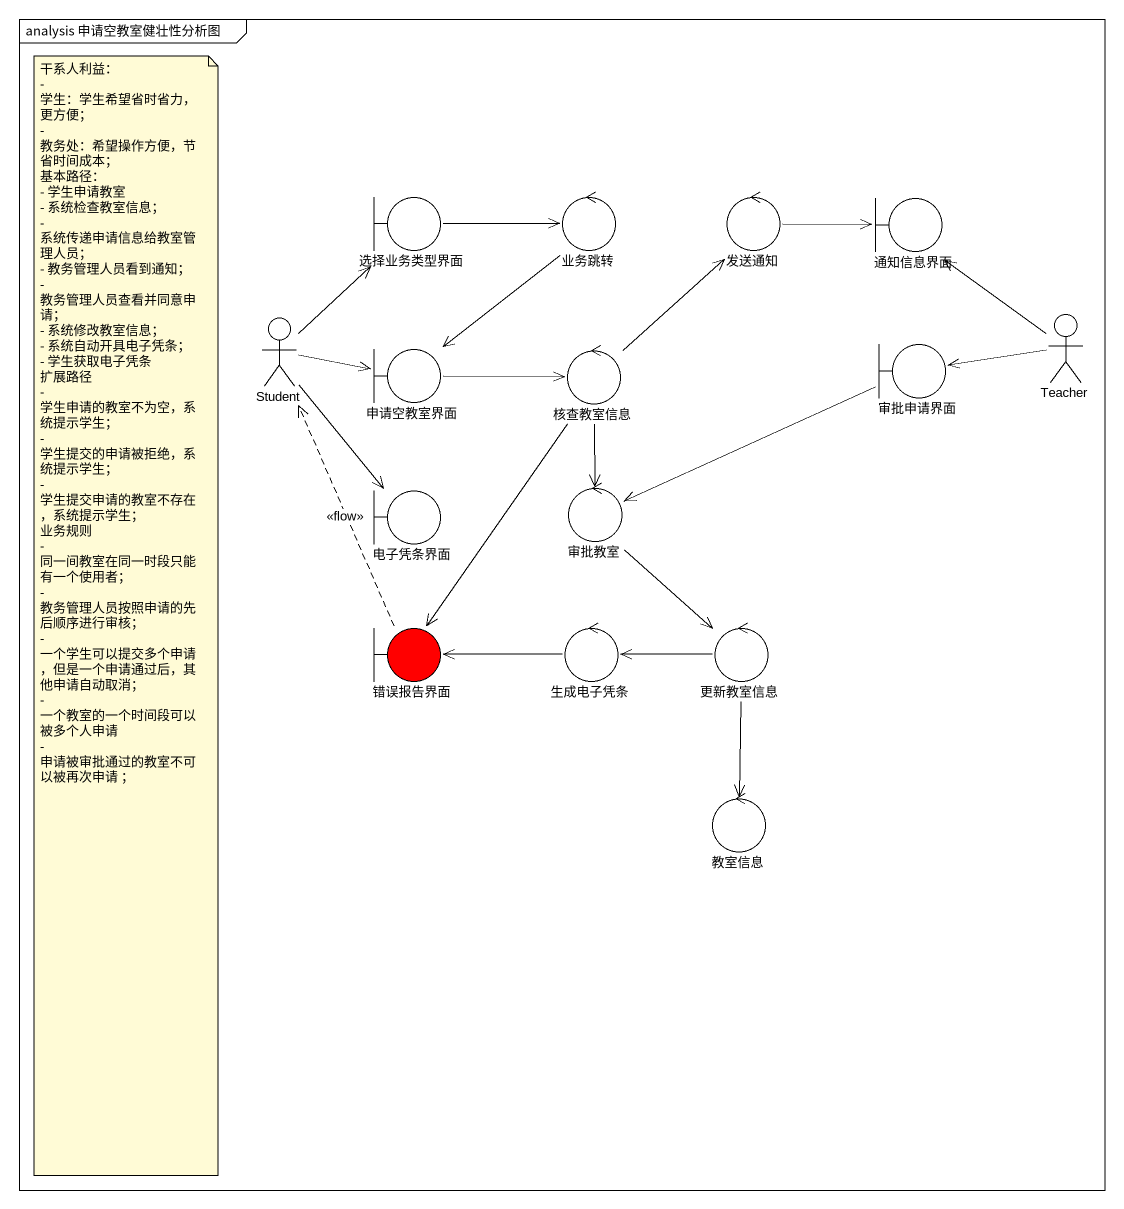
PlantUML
@startuml
mainframe analysis 申请空教室健壮性分析图
boundary 选择业务类型界面
control 业务跳转
control 发送通知
boundary 通知信息界面
actor Student
boundary 申请空教室界面
boundary 审批申请界面
actor Teacher
control 核查教室信息
boundary 电子凭条界面
control 审批教室
boundary 错误报告界面 #FF0000
control 生成电子凭条
control 更新教室信息
control 教室信息
选择业务类型界面 -right-> 业务跳转
业务跳转 --> 申请空教室界面
发送通知 -right-> 通知信息界面
Student -up-> 选择业务类型界面
Student -right-> 申请空教室界面
Student --> 电子凭条界面
申请空教室界面 -right-> 核查教室信息
审批申请界面 -left-> 审批教室
Teacher -up-> 通知信息界面
Teacher -left-> 审批申请界面
核查教室信息 -up-> 发送通知
核查教室信息 --> 审批教室
核查教室信息 --> 错误报告界面
审批教室 --> 更新教室信息
错误报告界面 .up.> Student : <<flow>>
生成电子凭条 -left-> 错误报告界面
更新教室信息 -left-> 生成电子凭条
更新教室信息 --> 教室信息
note as N1
  干系人利益：
  - 学生：学生希望省时省力，更方便；
  - 教务处：希望操作方便，节省时间成本；
  基本路径：
  - 学生申请教室
  - 系统检查教室信息；
  - 系统传递申请信息给教室管理人员；
  - 教务管理人员看到通知；
  - 教务管理人员查看并同意申请；
  - 系统修改教室信息；
  - 系统自动开具电子凭条；
  - 学生获取电子凭条
  扩展路径
  - 学生申请的教室不为空，系统提示学生；
  - 学生提交的申请被拒绝，系统提示学生；
  - 学生提交申请的教室不存在，系统提示学生；
  业务规则
  - 同一间教室在同一时段只能有一个使用者；
  - 教务管理人员按照申请的先后顺序进行审核；
  - 一个学生可以提交多个申请，但是一个申请通过后，其他申请自动取消；
  - 一个教室的一个时间段可以被多个人申请
  - 申请被审批通过的教室不可以被再次申请 ；
end note
@enduml
